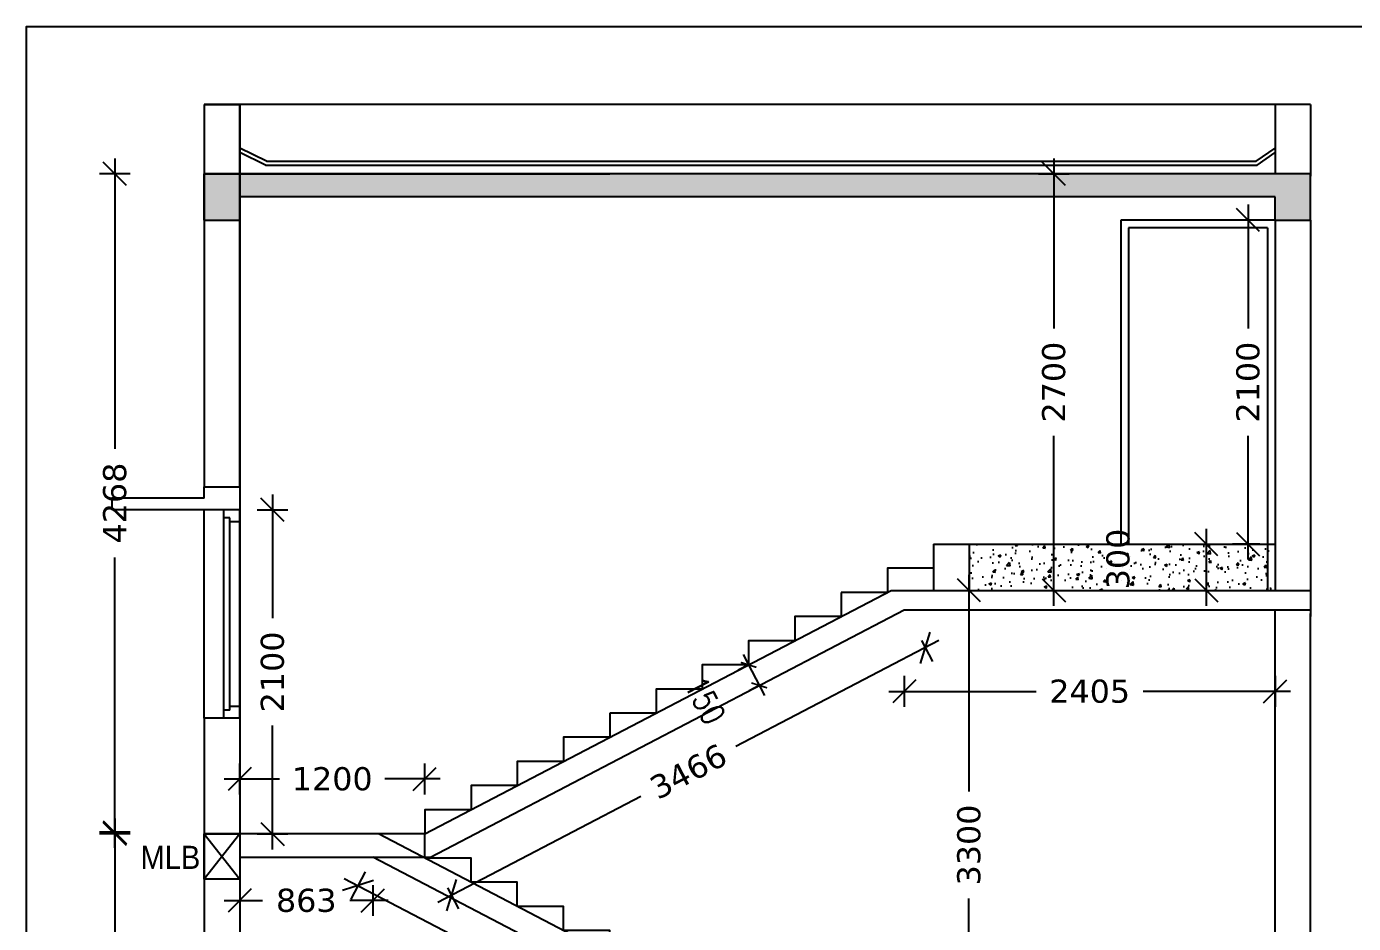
# Model space of a CAD drawing. Header units: millimetres. Extents: x 12977220 to 13113408, y -169657 to -55898.
# Drawn here: x 12979859 to 12988464, y -158927 to -153114 of the extents above; entities that cross this region are included whole.
import ezdxf

# ---------------------------------------------------------------- set-up
doc = ezdxf.new("R2010")
doc.units = ezdxf.units.MM
doc.header["$LTSCALE"] = 3
doc.header["$PDMODE"] = 66
for name, color, linetype in [('C3', 2, 'Continuous'), ('COLUMN-NAME', 83, 'Continuous'), ('text', 33, 'Continuous')]:
    doc.layers.add(name, color=color, linetype=linetype)
doc.styles.add('Jerry', font='verdana.TTF')
doc.styles.add('m', font='MICROSS.TTF', dxfattribs={"width": 0.9, "height": 350})
doc.styles.add('ROMANS', font='romans.shx', dxfattribs={"width": 0.8})
doc.styles.get("Standard").update_dxf_attribs({"font": 'ARIALBD.TTF', "height": 4.5})
doc.dimstyles.new('Dim 150-1', dxfattribs={"dimtxt": 2.5, "dimasz": 1.25, "dimexe": 1.25, "dimexo": 1.25, "dimtad": 1, "dimdec": 0, "dimdsep": 46, "dimtxsty": 'ROMANS', "dimblk1": 'ARCHTICK', "dimblk2": 'ARCHTICK', "dimsah": 1, "dimcen": 3.125, "dimdle": 1.25, "dimclrd": 9, "dimclre": 9, "dimclrt": 123, "dimadec": 0, "dimazin": 0, "dimtfac": 1, "dimtdec": 0, "dimtmove": 2, "dimatfit": 2, "dimldrblk": 'DOT', "dimfxl": 100, "dimarcsym": 0})
doc.dimstyles.new('ISO-25', dxfattribs={"dimtxt": 2.5, "dimasz": 2.5, "dimexe": 1.25, "dimexo": 0.625, "dimtad": 1, "dimtxsty": 'Standard', "dimcen": 2.5, "dimadec": 0, "dimazin": 0, "dimtfac": 1, "dimtmove": 0, "dimatfit": 3, "dimfxl": 1, "dimarcsym": 0})

# ---------------------------------------------------------------- blocks, each defined once
blk = doc.blocks.new('_Oblique')
at = {"color": 0, "linetype": 'ByBlock', "lineweight": -2}
blk.add_line((-0.5, -0.5), (0.5, 0.5), dxfattribs=at)
blk = doc.blocks.new('*D1015')
at = {"layer": 'C3', "color": 8, "lineweight": -2, "ltscale": 0.15, "transparency": 16777216}
for p, q in [((12986521, -153968.7), (12986521, -155071.3)), ((12986421, -154068.7), (12986621, -154068.7)), ((12986521, -156868.7), (12986521, -155766.1)), ((12986421, -156768.7), (12986621, -156768.7))]:
    blk.add_line(p, q, dxfattribs=at)
at = {"layer": 'Defpoints', "color": 0, "ltscale": 0.15, "transparency": 16777216}
for p in [(12986317.4, -154068.7), (12986317.4, -156768.7), (12986521, -156768.7)]:
    blk.add_point(p, dxfattribs=at)
at = {"layer": 'C3', "color": 8, "lineweight": -2, "ltscale": 0.15, "transparency": 16777216, "xscale": 150, "yscale": 150, "zscale": 150}
for p, rotation in [((12986521, -154068.7), 90), ((12986521, -156768.7), 270)]:
    blk.add_blockref('_Oblique', p, dxfattribs=dict(at, rotation=rotation))
at = {"layer": 'C3', "ltscale": 0.15, "transparency": 16777216, "insert": (12986521, -155418.7), "char_height": 150, "attachment_point": 5, "rotation": 90, "style": 'Jerry'}
blk.add_mtext('2700', dxfattribs=at)
blk = doc.blocks.new('*D1018')
at = {"layer": 'C3', "color": 8, "lineweight": -2, "ltscale": 0.15, "transparency": 16777216}
for p, q in [((12987509.9, -156368.7), (12987509.9, -156868.7)), ((12987409.9, -156468.7), (12987609.9, -156468.7)), ((12987409.9, -156768.7), (12987609.9, -156768.7))]:
    blk.add_line(p, q, dxfattribs=at)
at = {"layer": 'Defpoints', "color": 0, "ltscale": 0.15, "transparency": 16777216}
for p in [(12987306.3, -156468.7), (12987306.3, -156768.7), (12987509.9, -156768.7)]:
    blk.add_point(p, dxfattribs=at)
at = {"layer": 'C3', "color": 8, "lineweight": -2, "ltscale": 0.15, "transparency": 16777216, "xscale": 150, "yscale": 150, "zscale": 150}
for p, rotation in [((12987509.9, -156468.7), 90), ((12987509.9, -156768.7), 270)]:
    blk.add_blockref('_Oblique', p, dxfattribs=dict(at, rotation=rotation))
at = {"layer": 'C3', "ltscale": 0.15, "transparency": 16777216, "insert": (12986937.8, -156564.9), "char_height": 150, "attachment_point": 5, "rotation": 90, "style": 'Jerry'}
blk.add_mtext('300', dxfattribs=at)
blk = doc.blocks.new('*D1019')
at = {"layer": 'C3', "color": 8, "lineweight": -2, "ltscale": 0.15, "transparency": 16777216}
for p, q in [((12987780.6, -154268.7), (12987780.6, -155071.3)), ((12987856.3, -154368.7), (12987680.6, -154368.7)), ((12987780.6, -156568.7), (12987780.6, -155766.1)), ((12987856.3, -156468.7), (12987680.6, -156468.7))]:
    blk.add_line(p, q, dxfattribs=at)
at = {"layer": 'Defpoints', "color": 0, "ltscale": 0.15, "transparency": 16777216}
for p in [(12987956.3, -154368.7), (12987780.6, -156468.7), (12987956.3, -156468.7)]:
    blk.add_point(p, dxfattribs=at)
at = {"layer": 'C3', "color": 8, "lineweight": -2, "ltscale": 0.15, "transparency": 16777216, "xscale": 150, "yscale": 150, "zscale": 150}
for p, rotation in [((12987780.6, -154368.7), 90), ((12987780.6, -156468.7), 270)]:
    blk.add_blockref('_Oblique', p, dxfattribs=dict(at, rotation=rotation))
at = {"layer": 'C3', "ltscale": 0.15, "transparency": 16777216, "insert": (12987780.6, -155418.7), "char_height": 150, "attachment_point": 5, "rotation": 90, "style": 'Jerry'}
blk.add_mtext('2100', dxfattribs=at)
blk = doc.blocks.new('*D1089')
at = {"layer": 'C3', "color": 8, "lineweight": -2, "ltscale": 0.15, "transparency": 16777216}
for p, q in [((12980431.3, -158247), (12980431.3, -159489)), ((12980531.3, -158347), (12980331.3, -158347)), ((12980431.3, -161425.8), (12980431.3, -160183.8)), ((12980531.3, -161325.8), (12980331.3, -161325.8))]:
    blk.add_line(p, q, dxfattribs=at)
at = {"layer": 'Defpoints', "color": 0, "ltscale": 0.15, "transparency": 16777216}
for p in [(12981011.3, -158347), (12980431.3, -161325.8), (12981011.3, -161325.8)]:
    blk.add_point(p, dxfattribs=at)
at = {"layer": 'C3', "color": 8, "lineweight": -2, "ltscale": 0.15, "transparency": 16777216, "xscale": 150, "yscale": 150, "zscale": 150}
for p, rotation in [((12980431.3, -158347), 90), ((12980431.3, -161325.8), 270)]:
    blk.add_blockref('_Oblique', p, dxfattribs=dict(at, rotation=rotation))
at = {"layer": 'C3', "ltscale": 0.15, "transparency": 16777216, "insert": (12980431.3, -159836.4), "char_height": 150, "attachment_point": 5, "rotation": 90, "style": 'Jerry'}
blk.add_mtext('2979', dxfattribs=at)
blk = doc.blocks.new('*D1090')
at = {"layer": 'C3', "color": 8, "lineweight": -2, "ltscale": 0.15, "transparency": 16777216}
for p, q in [((12980431.3, -153968.7), (12980431.3, -155850.2)), ((12980531.3, -154068.7), (12980331.3, -154068.7)), ((12980431.3, -158436.4), (12980431.3, -156554.8)), ((12980531.3, -158336.4), (12980331.3, -158336.4))]:
    blk.add_line(p, q, dxfattribs=at)
at = {"layer": 'Defpoints', "color": 0, "ltscale": 0.15, "transparency": 16777216}
for p in [(12981011.3, -154068.7), (12980431.3, -158336.4), (12981011.3, -158336.4)]:
    blk.add_point(p, dxfattribs=at)
at = {"layer": 'C3', "color": 8, "lineweight": -2, "ltscale": 0.15, "transparency": 16777216, "xscale": 150, "yscale": 150, "zscale": 150}
for p, rotation in [((12980431.3, -154068.7), 90), ((12980431.3, -158336.4), 270)]:
    blk.add_blockref('_Oblique', p, dxfattribs=dict(at, rotation=rotation))
at = {"layer": 'C3', "ltscale": 0.15, "transparency": 16777216, "insert": (12980431.3, -156202.5), "char_height": 150, "attachment_point": 5, "rotation": 90, "style": 'Jerry'}
blk.add_mtext('4268', dxfattribs=at)
blk = doc.blocks.new('*D1091')
at = {"layer": 'C3', "color": 8, "lineweight": -2, "ltscale": 0.15, "transparency": 16777216}
for p, q in [((12981454.1, -156147), (12981454.1, -156949.5)), ((12981354.1, -156247), (12981554.1, -156247)), ((12981454.1, -158447), (12981454.1, -157644.4)), ((12981354.1, -158347), (12981554.1, -158347))]:
    blk.add_line(p, q, dxfattribs=at)
at = {"layer": 'Defpoints', "color": 0, "ltscale": 0.15, "transparency": 16777216}
for p in [(12981241.3, -156247), (12981241.3, -158347), (12981454.1, -158347)]:
    blk.add_point(p, dxfattribs=at)
at = {"layer": 'C3', "color": 8, "lineweight": -2, "ltscale": 0.15, "transparency": 16777216, "xscale": 150, "yscale": 150, "zscale": 150}
for p, rotation in [((12981454.1, -156247), 90), ((12981454.1, -158347), 270)]:
    blk.add_blockref('_Oblique', p, dxfattribs=dict(at, rotation=rotation))
at = {"layer": 'C3', "ltscale": 0.15, "transparency": 16777216, "insert": (12981454.1, -157297), "char_height": 150, "attachment_point": 5, "rotation": 90, "style": 'Jerry'}
blk.add_mtext('2100', dxfattribs=at)
blk = doc.blocks.new('*D1093')
at = {"layer": 'C3', "color": 8, "lineweight": -2, "ltscale": 0.15, "transparency": 16777216}
for p, q in [((12981241.3, -158090.6), (12981241.3, -157890.6)), ((12982441.3, -158090.6), (12982441.3, -157890.6)), ((12981141.3, -157990.6), (12981499.8, -157990.6)), ((12982541.3, -157990.6), (12982182.8, -157990.6))]:
    blk.add_line(p, q, dxfattribs=at)
at = {"layer": 'Defpoints', "color": 0, "ltscale": 0.15, "transparency": 16777216}
for p in [(12982441.3, -157990.6), (12981241.3, -158347), (12982441.3, -158347)]:
    blk.add_point(p, dxfattribs=at)
at = {"layer": 'C3', "color": 8, "lineweight": -2, "ltscale": 0.15, "transparency": 16777216, "xscale": 150, "yscale": 150, "zscale": 150, "rotation": 180}
blk.add_blockref('_Oblique', (12981241.3, -157990.6), dxfattribs=at)
at = {"layer": 'C3', "color": 8, "lineweight": -2, "ltscale": 0.15, "transparency": 16777216, "xscale": 150, "yscale": 150, "zscale": 150}
blk.add_blockref('_Oblique', (12982441.3, -157990.6), dxfattribs=at)
at = {"layer": 'C3', "ltscale": 0.15, "transparency": 16777216, "insert": (12981841.3, -157990.6), "char_height": 150, "attachment_point": 5, "style": 'Jerry'}
blk.add_mtext('1200', dxfattribs=at)
blk = doc.blocks.new('*D1094')
at = {"layer": 'C3', "color": 8, "lineweight": -2, "ltscale": 0.15, "transparency": 16777216}
for p, q in [((12981241.3, -158678.4), (12981241.3, -158878.4)), ((12982104.5, -158678.4), (12982104.5, -158878.4)), ((12981141.3, -158778.4), (12981390, -158778.4)), ((12982204.5, -158778.4), (12981955.7, -158778.4))]:
    blk.add_line(p, q, dxfattribs=at)
at = {"layer": 'Defpoints', "color": 0, "ltscale": 0.15, "transparency": 16777216}
for p in [(12981241.3, -158497), (12982104.5, -158497), (12982104.5, -158778.4)]:
    blk.add_point(p, dxfattribs=at)
at = {"layer": 'C3', "color": 8, "lineweight": -2, "ltscale": 0.15, "transparency": 16777216, "xscale": 150, "yscale": 150, "zscale": 150, "rotation": 180}
blk.add_blockref('_Oblique', (12981241.3, -158778.4), dxfattribs=at)
at = {"layer": 'C3', "color": 8, "lineweight": -2, "ltscale": 0.15, "transparency": 16777216, "xscale": 150, "yscale": 150, "zscale": 150}
blk.add_blockref('_Oblique', (12982104.5, -158778.4), dxfattribs=at)
at = {"layer": 'C3', "ltscale": 0.15, "transparency": 16777216, "insert": (12981672.9, -158778.4), "char_height": 150, "attachment_point": 5, "style": 'Jerry'}
blk.add_mtext('863', dxfattribs=at)
blk = doc.blocks.new('*D1095')
at = {"layer": 'C3', "color": 8, "lineweight": -2, "ltscale": 0.15, "transparency": 16777216}
for p, q in [((12982054.5, -158592.9), (12981962, -158770.2)), ((12981919.5, -158635.3), (12983350.4, -159381.8)), ((12985396.9, -160449.5), (12983966, -159703)), ((12985354.5, -160314.6), (12985262, -160491.9))]:
    blk.add_line(p, q, dxfattribs=at)
at = {"layer": 'Defpoints', "color": 0, "ltscale": 0.15, "transparency": 16777216}
for p in [(12982104.5, -158497), (12985404.5, -160218.7), (12985308.2, -160403.3)]:
    blk.add_point(p, dxfattribs=at)
at = {"layer": 'C3', "color": 8, "lineweight": -2, "ltscale": 0.15, "transparency": 16777216, "xscale": 150, "yscale": 150, "zscale": 150}
for p, rotation in [((12982008.2, -158681.5), 152.447188423285), ((12985308.2, -160403.3), 332.447188423285)]:
    blk.add_blockref('_Oblique', p, dxfattribs=dict(at, rotation=rotation))
at = {"layer": 'C3', "ltscale": 0.15, "transparency": 16777216, "insert": (12983658.2, -159542.4), "char_height": 150, "attachment_point": 5, "rotation": 332.44719, "style": 'Jerry'}
blk.add_mtext('3722', dxfattribs=at)
blk = doc.blocks.new('*D1020')
at = {"layer": 'C3', "color": 8, "lineweight": -2, "ltscale": 0.15, "transparency": 16777216}
for p, q in [((12985775.7, -157094), (12984459.4, -157780.8)), ((12985662.4, -157093.1), (12985733.3, -157229)), ((12982525.5, -158789.8), (12983841.8, -158103)), ((12982589.5, -158696.3), (12982660.4, -158832.2))]:
    blk.add_line(p, q, dxfattribs=at)
at = {"layer": 'Defpoints', "color": 0, "ltscale": 0.15, "transparency": 16777216}
for p in [(12985616.2, -157004.4), (12985687.1, -157140.3), (12982543.2, -158607.7)]:
    blk.add_point(p, dxfattribs=at)
at = {"layer": 'C3', "color": 8, "lineweight": -2, "ltscale": 0.15, "transparency": 16777216, "xscale": 150, "yscale": 150, "zscale": 150}
for p, rotation in [((12985687.1, -157140.3), 27.55281157673976), ((12982614.2, -158743.6), 207.5528115767398)]:
    blk.add_blockref('_Oblique', p, dxfattribs=dict(at, rotation=rotation))
at = {"layer": 'C3', "ltscale": 0.15, "transparency": 16777216, "insert": (12984150.6, -157941.9), "char_height": 150, "attachment_point": 5, "rotation": 27.55281, "style": 'Jerry'}
blk.add_mtext('3466', dxfattribs=at)
blk = doc.blocks.new('_ARCHTICK')
at = {"color": 0, "linetype": 'ByBlock', "const_width": 0.15}
blk.add_lwpolyline([(-0.5, -0.5), (0.5, 0.5)], dxfattribs=at)
blk = doc.blocks.new('*D1100')
at = {"layer": 'COLUMN-NAME', "color": 9, "lineweight": -2, "ltscale": 500, "transparency": 16777216}
blk.add_line((12984506.6, -157184.8), (12984645.4, -157450.8), dxfattribs=at)
at = {"layer": 'COLUMN-NAME', "color": 9, "linetype": 'ByBlock', "lineweight": -2, "ltscale": 500, "transparency": 16777216}
for p, q in [((12984541.3, -157251.3), (12984474.8, -157286)), ((12984610.7, -157384.3), (12984544.2, -157419))]:
    blk.add_line(p, q, dxfattribs=at)
at = {"layer": 'Defpoints', "color": 0, "linetype": 'ByBlock', "ltscale": 500, "transparency": 16777216}
for p in [(12984541.3, -157251.3), (12984610.7, -157384.3), (12984610.7, -157384.3)]:
    blk.add_point(p, dxfattribs=at)
at = {"layer": 'COLUMN-NAME', "color": 9, "linetype": 'ByBlock', "lineweight": -2, "ltscale": 500, "transparency": 16777216, "xscale": 75, "yscale": 75, "zscale": 75}
for p, rotation in [((12984541.3, -157251.3), 117.5528115761144), ((12984610.7, -157384.3), 297.5528115761144)]:
    blk.add_blockref('_ARCHTICK', p, dxfattribs=dict(at, rotation=rotation))
at = {"layer": 'COLUMN-NAME', "color": 6, "linetype": 'ByBlock', "ltscale": 500, "transparency": 16777216, "insert": (12984260.1, -157482.6), "char_height": 150, "attachment_point": 5, "rotation": 297.55281, "style": 'ROMANS'}
blk.add_mtext('150', dxfattribs=at)
blk = doc.blocks.new('_Dot')
at = {"color": 0, "linetype": 'ByBlock', "lineweight": -2}
blk.add_line((-0.5, 0), (-1, 0), dxfattribs=at)
at = {"color": 0, "linetype": 'ByBlock', "const_width": 0.5}
blk.add_lwpolyline([(-0.25, 0, 1), (0.25, 0, 1)], format="xyb", close=True, dxfattribs=at)
blk = doc.blocks.new('*D1101')
at = {"layer": 'C3', "color": 8, "lineweight": -2, "ltscale": 0.15, "transparency": 16777216}
for p, q in [((12985551, -157323), (12985551, -157523)), ((12987956.3, -157323), (12987956.3, -157523)), ((12985451, -157423), (12986406.7, -157423)), ((12988056.3, -157423), (12987100.5, -157423))]:
    blk.add_line(p, q, dxfattribs=at)
at = {"layer": 'Defpoints', "color": 0, "ltscale": 0.15, "transparency": 16777216}
for p in [(12985551, -156893.7), (12987956.3, -156893.7), (12987956.3, -157423)]:
    blk.add_point(p, dxfattribs=at)
at = {"layer": 'C3', "color": 8, "lineweight": -2, "ltscale": 0.15, "transparency": 16777216, "xscale": 150, "yscale": 150, "zscale": 150, "rotation": 180}
blk.add_blockref('_Oblique', (12985551, -157423), dxfattribs=at)
at = {"layer": 'C3', "color": 8, "lineweight": -2, "ltscale": 0.15, "transparency": 16777216, "xscale": 150, "yscale": 150, "zscale": 150}
blk.add_blockref('_Oblique', (12987956.3, -157423), dxfattribs=at)
at = {"layer": 'C3', "ltscale": 0.15, "transparency": 16777216, "insert": (12986753.6, -157423), "char_height": 150, "attachment_point": 5, "style": 'Jerry'}
blk.add_mtext('2405', dxfattribs=at)
blk = doc.blocks.new('*D1104')
at = {"layer": 'C3', "color": 8, "lineweight": -2, "ltscale": 0.15, "transparency": 16777216}
for p, q in [((12985970.6, -156668.7), (12985970.6, -158071.6)), ((12985870.6, -156768.7), (12986070.6, -156768.7)), ((12985970.6, -160168.7), (12985970.6, -158765.8)), ((12985870.6, -160068.7), (12986070.6, -160068.7))]:
    blk.add_line(p, q, dxfattribs=at)
at = {"layer": 'Defpoints', "color": 0, "ltscale": 0.15, "transparency": 16777216}
for p in [(12985466.3, -156768.7), (12985441.3, -160068.7), (12985970.6, -160068.7)]:
    blk.add_point(p, dxfattribs=at)
at = {"layer": 'C3', "color": 8, "lineweight": -2, "ltscale": 0.15, "transparency": 16777216, "xscale": 150, "yscale": 150, "zscale": 150}
for p, rotation in [((12985970.6, -156768.7), 90), ((12985970.6, -160068.7), 270)]:
    blk.add_blockref('_Oblique', p, dxfattribs=dict(at, rotation=rotation))
at = {"layer": 'C3', "ltscale": 0.15, "transparency": 16777216, "insert": (12985970.6, -158418.7), "char_height": 150, "attachment_point": 5, "rotation": 90, "style": 'Jerry'}
blk.add_mtext('3300', dxfattribs=at)

msp = doc.modelspace()

# ---------------------------------------------------------------- hatches: boundary and pattern name
at = {"layer": 'text', "ltscale": 0.15}
h = msp.add_hatch(dxfattribs=at)
h.set_pattern_fill('AR-CONC', color=4, scale=25, style=0)
h.set_pattern_definition([(50, (10672380.22, 322111.29), (179.315046, -15.688034), [18.75, -206.25]), (355, (10672380.22, 322111.29), (-34.687833, 188.048033), [15, -165]), (100.4514, (10672395.16, 322109.98), (144.627345, 172.359886), [15.935047, -175.285528]), (46.1842, (10672380.22, 322161.3), (266.810262, -41.379754), [28.125, -309.375]), (96.6356, (10672402.45, 322157.84), (233.665676, 243.529468), [23.902572, -262.92825]), (351.1842, (10672380.22, 322161.3), (233.665486, 243.52965), [22.5, -247.5]), (21, (10672405.22, 322148.79), (149.226763, -100.654723), [18.75, -206.25]), (326, (10672405.22, 322148.79), (60.828833, 181.287511), [15, -165]), (71.4514, (10672417.66, 322140.4), (210.055657, 80.632624), [15.935047, -175.285528]), (37.5, (10672380.22, 322111.29), (3.0399638, 83.2234635), [0, -163, 0, -167.5, 0, -165.625]), (7.5, (10672380.22, 322111.29), (65.7673844, 98.602928), [0, -95.5, 0, -159.25, 0, -63.125]), (327.5, (10672324.47, 322111.29), (133.455609, -5.638718), [0, -62.5, 0, -195, 0, -258.75]), (317.5, (10672299.47, 322111.29), (145.7965423, 25.0262456), [0, -81.25, 0, -129.5, 0, -183.75])])
h.paths.add_polyline_path([(12988186.3, -154068.7), (12981011.3, -154068.7), (12981011.3, -154368.7), (12981241.3, -154368.7), (12981241.3, -154218.7), (12984956.3, -154218.7), (12985186.3, -154218.7), (12987956.3, -154218.7), (12987956.3, -154368.7), (12988186.3, -154368.7), (12988186.3, -154293.7), (12988186.3, -154268.7), (12988186.3, -154268.7), (12988186.3, -154218.7)])
h = msp.add_hatch(dxfattribs=at)
h.set_pattern_fill('AR-CONC', color=4, scale=25, style=0)
h.set_pattern_definition([(50, (11095413.64, -21760.74), (179.315046, -15.688034), [18.75, -206.25]), (355, (11095413.64, -21760.74), (-34.687833, 188.048033), [15, -165]), (100.4514, (11095428.58, -21762.05), (144.627345, 172.359886), [15.935047, -175.285528]), (46.1842, (11095413.64, -21710.74), (266.810262, -41.379754), [28.125, -309.375]), (96.6356, (11095435.87, -21714.2), (233.665676, 243.529468), [23.902572, -262.92825]), (351.1842, (11095413.64, -21710.74), (233.665486, 243.52965), [22.5, -247.5]), (21, (11095438.64, -21723.24), (149.226763, -100.654723), [18.75, -206.25]), (326, (11095438.64, -21723.24), (60.828833, 181.287511), [15, -165]), (71.4514, (11095451.07, -21731.63), (210.055657, 80.632624), [15.935047, -175.285528]), (37.5, (11095413.64, -21760.74), (3.0399638, 83.2234635), [0, -163, 0, -167.5, 0, -165.625]), (7.5, (11095413.64, -21760.74), (65.7673844, 98.602928), [0, -95.5, 0, -159.25, 0, -63.125]), (327.5, (11095357.89, -21760.74), (133.455609, -5.638718), [0, -62.5, 0, -195, 0, -258.75]), (317.5, (11095332.89, -21760.74), (145.796542, 25.0262456), [0, -81.25, 0, -129.5, 0, -183.75])])
h.paths.add_polyline_path([(12987956.3, -156468.7), (12985971.3, -156468.7), (12985971.3, -156768.7), (12987956.3, -156768.7)])

# ---------------------------------------------------------------- linework, layer by layer
at = {"layer": 'COLUMN-NAME', "color": 3, "linetype": 'ByBlock', "ltscale": 500}
for p, q in [((12981011.3, -154068.7), (12983641.3, -154068.7)), ((12981011.3, -158347), (12981241.3, -158639.8)), ((12981241.3, -158347), (12981011.3, -158639.8))]:
    msp.add_line(p, q, dxfattribs=at)
for points in [[(13003701.5, -169657.1), (12979858.7, -169657.1), (12979858.7, -153114.5), (13003701.5, -153114.5)], [(12981011.3, -158347), (12981241.3, -158347), (12981241.3, -158639.8), (12981011.3, -158639.8)]]:
    msp.add_lwpolyline(points, close=True, dxfattribs=at)
at = {"layer": 'text', "color": 4, "ltscale": 0.15}
for p, q in [((12981241.3, -153618.7), (12981011.3, -153618.7)), ((12981011.3, -153618.7), (12981011.3, -156097)), ((12981011.3, -153618.7), (12981241.3, -153618.7)), ((12981241.3, -153618.7), (12981241.3, -154068.7)), ((12981241.3, -153618.7), (12981241.3, -154068.7)), ((12981241.3, -153618.7), (12981241.3, -165003.5)), ((12987956.3, -153618.7), (12981241.3, -153618.7)), ((12981241.3, -156097), (12981241.3, -153618.7)), ((12987956.3, -153618.7), (12987956.3, -154068.7)), ((12988186.3, -153618.7), (12988186.3, -154084.7)), ((12981415.1, -153986.9), (12981241.3, -153902.7)), ((12981409.3, -154011.9), (12981241.3, -153930.5)), ((12987833.6, -153986.9), (12987956.3, -153902.7)), ((12987839.3, -154011.9), (12987956.3, -153930.5)), ((12981409.3, -154011.9), (12987839.3, -154011.9)), ((12981415.1, -153986.9), (12987833.6, -153986.9)), ((12988186.3, -154068.7), (12981011.3, -154068.7)), ((12988186.3, -154218.7), (12988186.3, -154068.7)), ((12987956.3, -154368.7), (12987956.3, -154218.7)), ((12988186.3, -154268.7), (12988186.3, -154218.7)), ((12988186.3, -154293.7), (12988186.3, -154268.7)), ((12988186.3, -154368.7), (12988186.3, -154293.7)), ((12986956.3, -154368.7), (12986956.3, -156468.7)), ((12987956.3, -154368.7), (12986956.3, -154368.7)), ((12987956.3, -154368.7), (12987956.3, -154368.7)), ((12987956.3, -154368.7), (12987956.3, -156768.7)), ((12987956.3, -154368.7), (12988186.3, -154368.7)), ((12987956.3, -154368.7), (12988186.3, -154368.7)), ((12987956.3, -154368.7), (12988186.3, -154368.7)), ((12988186.3, -154368.7), (12988186.3, -156938.9)), ((12988186.3, -154368.7), (12988186.3, -154368.7)), ((12987006.3, -154418.7), (12987006.3, -156468.7)), ((12987906.3, -154418.7), (12987006.3, -154418.7)), ((12987906.3, -154418.7), (12987906.3, -156768.7)), ((12981011.3, -156097), (12981241.3, -156097)), ((12981011.3, -156172), (12981011.3, -156097)), ((12981241.3, -156097), (12981241.3, -156247)), ((12981011.3, -156172), (12980411.3, -156172)), ((12980411.3, -156172), (12980411.3, -156247)), ((12981011.3, -156247), (12980411.3, -156247)), ((12981241.3, -156247), (12981011.3, -156247)), ((12981011.3, -157597), (12981011.3, -156247)), ((12981139.1, -157597), (12981139.1, -156247)), ((12981241.3, -157597), (12981241.3, -156247)), ((12981177.4, -156298.1), (12981139.1, -156298.1)), ((12981177.4, -157545.8), (12981177.4, -156298.1)), ((12981241.3, -156323.6), (12981177.4, -156323.6)), ((12985741.3, -156468.7), (12985971.3, -156468.7)), ((12985741.3, -156468.7), (12985741.3, -156768.7)), ((12985971.3, -156468.7), (12985971.3, -156768.7)), ((12985971.3, -156468.7), (12987956.3, -156468.7)), ((12982441.3, -158347), (12985466.3, -156768.7)), ((12985466.3, -156768.7), (12988186.3, -156768.7)), ((12982478.1, -158497), (12985551, -156893.7)), ((12985551, -156893.7), (12988186.3, -156893.7)), ((12987956.3, -158079.4), (12987956.3, -156893.7)), ((12988186.3, -160368.7), (12988186.3, -156918.7)), ((12981177.4, -157545.8), (12981139.1, -157545.8)), ((12981241.3, -157520.3), (12981177.4, -157520.3)), ((12981011.3, -157597), (12981011.3, -159075.8)), ((12981241.3, -157597), (12981011.3, -157597)), ((12981241.3, -157597), (12981241.3, -158347)), ((12987956.3, -160068.7), (12987956.3, -157968.7)), ((12982441.3, -158347), (12981011.3, -158347)), ((12981011.3, -158347), (12981011.3, -158497)), ((12981011.3, -158347), (12981011.3, -158489.8)), ((12985441.3, -160068.7), (12982141.3, -158347)), ((12982441.3, -158503.5), (12982441.3, -158347)), ((12981241.3, -158497), (12982478.1, -158497)), ((12985404.5, -160218.7), (12982104.5, -158497)), ((12981241.3, -158639.8), (12981241.3, -159075.8))]:
    msp.add_line(p, q, dxfattribs=at)
for points in [[(12988186.3, -153618.7), (12987956.3, -153618.7)], [(12981011.3, -154368.7), (12981011.3, -154068.7)], [(12981011.3, -154368.7), (12981241.3, -154368.7), (12981241.3, -154218.7)], [(12984956.3, -154218.7), (12981241.3, -154218.7)], [(12985186.3, -154218.7), (12985186.3, -154218.7), (12984956.3, -154218.7), (12984956.3, -154218.7)], [(12987956.3, -154218.7), (12985186.3, -154218.7)], [(12985741.3, -156468.7), (12985741.3, -156625.2), (12985441.3, -156625.2), (12985441.3, -156781.7), (12985141.3, -156781.7)], [(12985141.3, -156781.7), (12985141.3, -156938.3), (12984841.3, -156938.3), (12984841.3, -157094.8), (12984541.3, -157094.8), (12984541.3, -157251.3), (12984241.3, -157251.3), (12984241.3, -157407.8), (12983941.3, -157407.8), (12983941.3, -157564.3), (12983641.3, -157564.3)], [(12983641.3, -157564.3), (12983641.3, -157720.9), (12983341.3, -157720.9), (12983341.3, -157877.4), (12983041.3, -157877.4), (12983041.3, -158033.9), (12982741.3, -158033.9), (12982741.3, -158190.4), (12982441.3, -158190.4), (12982441.3, -158347), (12982141.3, -158347)], [(12981241.3, -158497), (12981241.3, -158639.8), (12981011.3, -158639.8), (12981011.3, -158489.8)], [(12983941.3, -159286.1), (12983941.3, -159129.6), (12983641.3, -159129.6), (12983641.3, -158973), (12983341.3, -158973), (12983341.3, -158816.5), (12983041.3, -158816.5), (12983041.3, -158660), (12982741.3, -158660), (12982741.3, -158503.5), (12982441.3, -158503.5)]]:
    msp.add_lwpolyline(points, dxfattribs=at)

# ---------------------------------------------------------------- texts
at = {"layer": 'text', "color": 4, "ltscale": 0.15, "style": 'm', "width": 0.9}
msp.add_text('MLB', height=150, dxfattribs=at).set_placement((12980597.9, -158573.7))

# ---------------------------------------------------------------- dimensions: what is measured, and where the dimension line sits
at = {"layer": 'C3', "color": 3, "ltscale": 0.15}
for base, p1, p2, picture, middle in [((12980431.3, -158336.4), (12981011.3, -154068.7), (12981011.3, -158336.4), '*D1090', (12980431.3, -156202.5)), ((12986521, -156768.7), (12986317.4, -154068.7), (12986317.4, -156768.7), '*D1015', (12986521, -155418.7)), ((12981454.1, -158347), (12981241.3, -156247), (12981241.3, -158347), '*D1091', (12981454.1, -157297)), ((12985970.6, -160068.7), (12985466.3, -156768.7), (12985441.3, -160068.7), '*D1104', (12985970.6, -158418.7)), ((12980431.3, -161325.8), (12981011.3, -158347), (12981011.3, -161325.8), '*D1089', (12980431.3, -159836.4))]:
    dim = msp.add_linear_dim(base=base, p1=p1, p2=p2, angle=90, dimstyle='ISO-25', override={"dimscale": 100, "dimtxt": 1.5, "dimasz": 1.5, "dimexe": 1, "dimexo": 1, "dimgap": 1, "dimtad": 0, "dimdec": 0, "dimtxsty": 'Jerry', "dimblk": 'Oblique', "dimdle": 1, "dimclrd": 8, "dimclre": 8, "dimclrt": 256, "dimtdec": 0, "dimtmove": 2, "dimfxlon": 1}, dxfattribs=at)
    dim.commit()
    dim.dimension.update_dxf_attribs({"geometry": picture, "text_midpoint": middle})
for p1, p2, distance, picture, middle in [((12987956.3, -154368.7), (12987956.3, -156468.7), -175.7, '*D1019', (12987780.6, -155418.7)), ((12982543.2, -158607.7), (12985616.2, -157004.4), -153.3, '*D1020', (12984150.6, -157941.9)), ((12982104.5, -158497), (12985404.5, -160218.7), -208.2, '*D1095', (12983658.2, -159542.4))]:
    dim = msp.add_aligned_dim(p1=p1, p2=p2, distance=distance, dimstyle='ISO-25', override={"dimscale": 100, "dimtxt": 1.5, "dimasz": 1.5, "dimexe": 1, "dimexo": 1, "dimgap": 1, "dimtad": 0, "dimdec": 0, "dimtxsty": 'Jerry', "dimblk": 'Oblique', "dimdle": 1, "dimclrd": 8, "dimclre": 8, "dimclrt": 256, "dimtdec": 0, "dimtmove": 2, "dimfxlon": 1}, dxfattribs=at)
    dim.commit()
    dim.dimension.update_dxf_attribs({"geometry": picture, "text_midpoint": middle})
dim = msp.add_linear_dim(base=(12987509.9, -156768.7), p1=(12987306.3, -156468.7), p2=(12987306.3, -156768.7), angle=90, dimstyle='ISO-25', override={"dimscale": 100, "dimtxt": 1.5, "dimasz": 1.5, "dimexe": 1, "dimexo": 1, "dimgap": 1, "dimtad": 0, "dimdec": 0, "dimtxsty": 'Jerry', "dimblk": 'Oblique', "dimdle": 1, "dimclrd": 8, "dimclre": 8, "dimclrt": 256, "dimtdec": 0, "dimtmove": 2, "dimfxlon": 1}, dxfattribs=at)
dim.commit()
dim.dimension.update_dxf_attribs({"geometry": '*D1018', "text_midpoint": (12986937.8, -156564.9), "dimtype": 160})
for base, p1, p2, picture, middle in [((12987956.3, -157423), (12985551, -156893.7), (12987956.3, -156893.7), '*D1101', (12986753.6, -157423)), ((12982441.3, -157990.6), (12981241.3, -158347), (12982441.3, -158347), '*D1093', (12981841.3, -157990.6)), ((12982104.5, -158778.4), (12981241.3, -158497), (12982104.5, -158497), '*D1094', (12981672.9, -158778.4))]:
    dim = msp.add_linear_dim(base=base, p1=p1, p2=p2, dimstyle='ISO-25', override={"dimscale": 100, "dimtxt": 1.5, "dimasz": 1.5, "dimexe": 1, "dimexo": 1, "dimgap": 1, "dimtad": 0, "dimdec": 0, "dimtxsty": 'Jerry', "dimblk": 'Oblique', "dimdle": 1, "dimclrd": 8, "dimclre": 8, "dimclrt": 256, "dimtdec": 0, "dimtmove": 2, "dimfxlon": 1}, dxfattribs=at)
    dim.commit()
    dim.dimension.update_dxf_attribs({"geometry": picture, "text_midpoint": middle})
at = {"layer": 'COLUMN-NAME', "color": 3, "linetype": 'ByBlock', "ltscale": 500}
dim = msp.add_aligned_dim(p1=(12984541.3, -157251.3), p2=(12984610.7, -157384.3), distance=0, dimstyle='Dim 150-1', override={"dimscale": 75, "dimtxt": 2, "dimasz": 1, "dimexe": 1, "dimexo": 1, "dimgap": 0.5, "dimpost": '\\X', "dimcen": 2.5, "dimdle": 1, "dimclrt": 6, "dimfxl": 6, "dimfxlon": 1}, dxfattribs=at)
dim.commit()
dim.dimension.update_dxf_attribs({"geometry": '*D1100', "text_midpoint": (12984260.1, -157482.6)})

doc.saveas('drawing.dxf')
